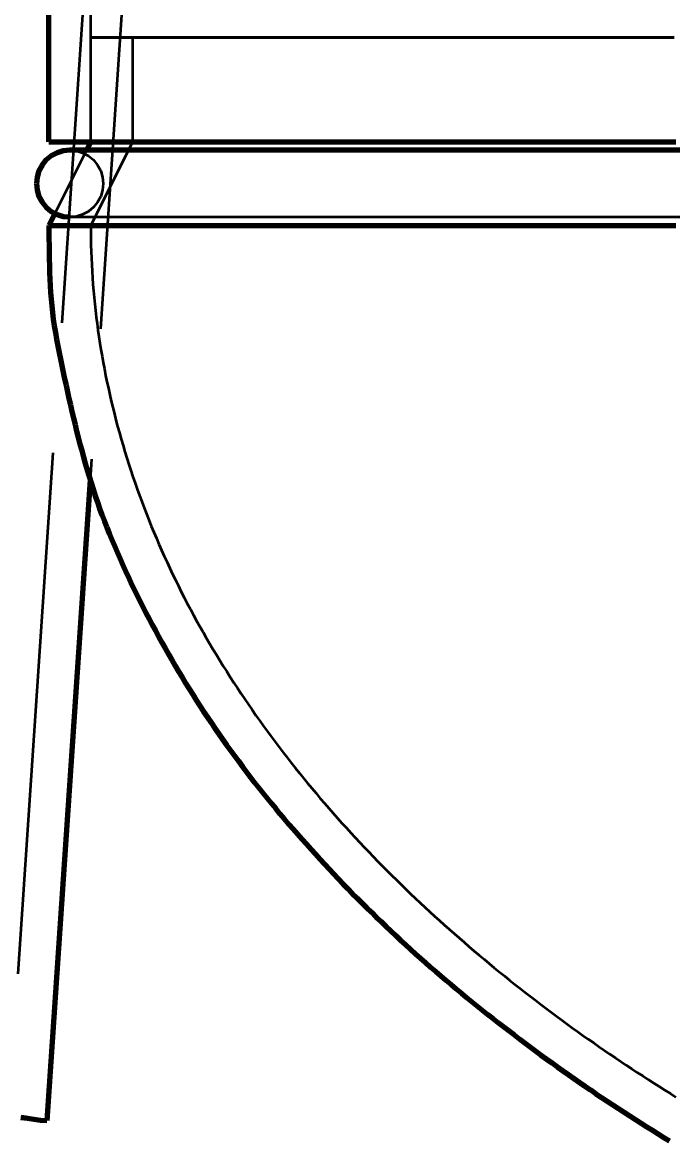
# Model space of a CAD drawing. Header units: millimetres. Extents: x 0 to 2382, y 0 to 420.
# Drawn here: x 146.8 to 151.78, y 219.36 to 227.91 of the extents above; entities that cross this region are included whole.
import ezdxf

# ---------------------------------------------------------------- set-up
doc = ezdxf.new("R2010")
doc.units = ezdxf.units.MM
doc.linetypes.add('IRAM-E-TRAZOS', pattern=[5, 4, -1])
for name, color, linetype, lineweight in [('01-VISIBLE', 7, 'CONTINUOUS', 70), ('02-OCULTA', 4, 'IRAM-E-TRAZOS', 35), ('04-COTA', 3, 'CONTINUOUS', 18)]:
    doc.layers.add(name, color=color, linetype=linetype, lineweight=lineweight)
doc.styles.add('ISO3098', font='isocpeur.ttf')
doc.dimstyles.new('FLAMA-IRAM', dxfattribs={"dimtxt": 3.5, "dimasz": 3.5, "dimexe": 2, "dimexo": 1.5, "dimgap": 1, "dimtad": 1, "dimdec": 1, "dimtxsty": 'ISO3098', "dimblk": 'IRAM_FLECHA', "dimblk1": 'IRAM_FLECHA', "dimblk2": 'IRAM_FLECHA', "dimcen": 2.5, "dimclrd": 256, "dimclre": 256, "dimclrt": 256, "dimazin": 3, "dimtfac": 1, "dimtmove": 0, "dimatfit": 3, "dimlwd": 18, "dimlwe": 18})

# ---------------------------------------------------------------- blocks, each defined once
blk = doc.blocks.new('IRAM_FLECHA')
blk.add_solid([(0, 0), (-1, 0.125), (-1, -0.125)])

msp = doc.modelspace()

# ---------------------------------------------------------------- linework, layer by layer
at = {"layer": '01-VISIBLE'}
for p, q in [((147, 227), (147, 229.4125)), ((147.32, 227), (147.288, 226.936)), ((147.0455, 226.451), (147, 226.36)), ((147.3158, 224.4082), (146.9849, 219.5005))]:
    msp.add_line(p, q, dxfattribs=at)
for points in [[(147, 227), (147.08, 227), (147.16, 227), (147.24, 227), (147.32, 227), (147.4, 227), (147.48, 227), (147.56, 227), (147.64, 227), (147.72, 227), (147.8, 227), (147.88, 227), (147.96, 227), (148.04, 227), (148.12, 227), (148.2, 227), (148.28, 227), (148.36, 227), (148.44, 227), (148.52, 227), (148.6, 227), (148.68, 227), (148.76, 227), (148.84, 227), (148.92, 227), (149, 227), (149.08, 227), (149.16, 227), (149.24, 227), (149.32, 227), (149.4, 227), (149.48, 227), (149.56, 227), (149.64, 227), (149.72, 227), (149.8, 227), (149.88, 227), (149.96, 227), (150.04, 227), (150.12, 227), (150.2, 227), (150.28, 227), (150.36, 227), (150.44, 227), (150.52, 227), (150.6, 227), (150.68, 227), (150.76, 227), (150.84, 227), (150.92, 227), (151, 227), (151.08, 227), (151.16, 227), (151.24, 227), (151.32, 227), (151.4, 227), (151.48, 227), (151.56, 227), (151.64, 227), (151.72, 227), (151.8, 227)], [(147.16, 226.936), (147.1101, 226.9311), (147.062, 226.9165), (147.0178, 226.8929), (146.979, 226.861), (146.9471, 226.8222), (146.9235, 226.778), (146.9089, 226.7299), (146.904, 226.68)], [(147.288, 226.936), (147.2667, 226.936), (147.2453, 226.936), (147.224, 226.936), (147.2026, 226.936), (147.1813, 226.936), (147.16, 226.936)], [(151.8328, 226.936), (151.7536, 226.936), (151.6744, 226.936), (151.5952, 226.936), (151.516, 226.936), (151.4368, 226.936), (151.3576, 226.936), (151.2784, 226.936), (151.1992, 226.936), (151.12, 226.936), (151.0408, 226.936), (150.9616, 226.936), (150.8824, 226.936), (150.8032, 226.936), (150.724, 226.936), (150.6448, 226.936), (150.5656, 226.936), (150.4864, 226.936), (150.4072, 226.936), (150.328, 226.936), (150.2488, 226.936), (150.1696, 226.936), (150.0904, 226.936), (150.0112, 226.936), (149.932, 226.936), (149.8528, 226.936), (149.7736, 226.936), (149.6944, 226.936), (149.6152, 226.936), (149.536, 226.936), (149.4568, 226.936), (149.3776, 226.936), (149.2984, 226.936), (149.2192, 226.936), (149.14, 226.936), (149.0608, 226.936), (148.9816, 226.936), (148.9024, 226.936), (148.8232, 226.936), (148.744, 226.936), (148.6648, 226.936), (148.5856, 226.936), (148.5064, 226.936), (148.4272, 226.936), (148.348, 226.936), (148.2688, 226.936), (148.1896, 226.936), (148.1104, 226.936), (148.0312, 226.936), (147.952, 226.936), (147.8728, 226.936), (147.7936, 226.936), (147.7144, 226.936), (147.6352, 226.936), (147.556, 226.936), (147.4768, 226.936), (147.3976, 226.936), (147.3184, 226.936), (147.2392, 226.936), (147.16, 226.936)], [(146.904, 226.68), (146.9089, 226.6301), (146.9235, 226.582), (146.9471, 226.5378), (146.979, 226.499), (147.0178, 226.4671), (147.062, 226.4435), (147.1101, 226.4289), (147.16, 226.424)], [(147, 226.36), (146.9999, 226.3085), (147.0002, 226.257), (147.0007, 226.2055), (147.0014, 226.154), (147.0024, 226.1025), (147.0036, 226.0511), (147.0051, 225.9996), (147.007, 225.9481), (147.0095, 225.8967), (147.0125, 225.8453), (147.0163, 225.7939), (147.021, 225.7426), (147.0266, 225.6914), (147.0332, 225.6404), (147.0408, 225.5894), (147.0492, 225.5386), (147.0584, 225.488), (147.0681, 225.4374), (147.0781, 225.3869), (147.0885, 225.3364), (147.0989, 225.286), (147.1095, 225.2356), (147.1202, 225.1852), (147.131, 225.1349), (147.1419, 225.0846), (147.1529, 225.0343), (147.1642, 224.984), (147.1757, 224.9338), (147.1874, 224.8837), (147.1995, 224.8336), (147.2119, 224.7836), (147.2246, 224.7337), (147.2376, 224.6839), (147.251, 224.6342), (147.2646, 224.5845), (147.2785, 224.5349), (147.2927, 224.4854), (147.3073, 224.436), (147.3224, 224.3868), (147.3384, 224.3379), (147.3547, 224.289), (147.3713, 224.2403), (147.3884, 224.1917), (147.4061, 224.1433), (147.4242, 224.0951), (147.4427, 224.0471), (147.4617, 223.9992), (147.4811, 223.9515), (147.501, 223.904), (147.5212, 223.8566), (147.5418, 223.8095), (147.5628, 223.7624), (147.5842, 223.7156), (147.6059, 223.6689), (147.6279, 223.6223), (147.6503, 223.5759), (147.6729, 223.5297), (147.6959, 223.4836), (147.7192, 223.4377), (147.7428, 223.3919), (147.7666, 223.3463), (147.7908, 223.3008), (147.8152, 223.2554), (147.8398, 223.2102), (147.8648, 223.1652), (147.89, 223.1203), (147.9154, 223.0755), (147.9412, 223.0309), (147.9671, 222.9864), (147.9934, 222.9421), (148.0199, 222.898), (148.0467, 222.854), (148.0737, 222.8102), (148.101, 222.7665), (148.1286, 222.723), (148.1565, 222.6797), (148.1847, 222.6367), (148.2132, 222.5938), (148.242, 222.551), (148.271, 222.5085), (148.3002, 222.4661), (148.3298, 222.4239), (148.3596, 222.3819), (148.3896, 222.3401), (148.42, 222.2985), (148.4505, 222.2571), (148.4813, 222.2158), (148.5124, 222.1747), (148.5437, 222.1338), (148.5753, 222.0931), (148.607, 222.0526), (148.639, 222.0123), (148.6713, 221.9721), (148.7037, 221.9321), (148.7364, 221.8923), (148.7693, 221.8527), (148.8024, 221.8133), (148.8358, 221.774), (148.8693, 221.735), (148.9031, 221.6961), (148.937, 221.6574), (148.9712, 221.6188), (149.0055, 221.5805), (149.0401, 221.5423), (149.0748, 221.5043), (149.1098, 221.4664), (149.1449, 221.4288), (149.1802, 221.3913), (149.2157, 221.354), (149.2514, 221.3169), (149.2873, 221.28), (149.3234, 221.2432), (149.3596, 221.2066), (149.396, 221.1702), (149.4326, 221.1339), (149.4693, 221.0978), (149.5062, 221.0619), (149.5433, 221.0262), (149.5806, 220.9907), (149.618, 220.9553), (149.6556, 220.9201), (149.6933, 220.885), (149.7312, 220.8502), (149.7693, 220.8155), (149.8075, 220.781), (149.8459, 220.7466), (149.8844, 220.7125), (149.9231, 220.6785), (149.9619, 220.6447), (150.0009, 220.611), (150.0401, 220.5776), (150.0793, 220.5443), (150.1188, 220.5111), (150.1584, 220.4782), (150.1981, 220.4454), (150.238, 220.4128), (150.278, 220.3804), (150.3181, 220.3482), (150.3584, 220.3161), (150.3988, 220.2842), (150.4393, 220.2524), (150.48, 220.2208), (150.5208, 220.1894), (150.5617, 220.1581), (150.6027, 220.127), (150.6439, 220.096), (150.6852, 220.0653), (150.7266, 220.0346), (150.7681, 220.0042), (150.8097, 219.9739), (150.8515, 219.9437), (150.8934, 219.9137), (150.9353, 219.8839), (150.9774, 219.8543), (151.0196, 219.8248), (151.0619, 219.7954), (151.1044, 219.7662), (151.1469, 219.7372), (151.1895, 219.7083), (151.2323, 219.6796), (151.2751, 219.651), (151.3181, 219.6226), (151.3611, 219.5944), (151.4043, 219.5663), (151.4476, 219.5383), (151.4909, 219.5106), (151.5344, 219.4829), (151.5779, 219.4554), (151.6216, 219.4281), (151.6653, 219.4009), (151.7092, 219.3739), (151.7531, 219.347)], [(147, 226.36), (147.08, 226.36), (147.16, 226.36), (147.24, 226.36), (147.32, 226.36), (147.4, 226.36), (147.48, 226.36), (147.56, 226.36), (147.64, 226.36), (147.72, 226.36), (147.8, 226.36), (147.88, 226.36), (147.96, 226.36), (148.04, 226.36), (148.12, 226.36), (148.2, 226.36), (148.28, 226.36), (148.36, 226.36), (148.44, 226.36), (148.52, 226.36), (148.6, 226.36), (148.68, 226.36), (148.76, 226.36), (148.84, 226.36), (148.92, 226.36), (149, 226.36), (149.08, 226.36), (149.16, 226.36), (149.24, 226.36), (149.32, 226.36), (149.4, 226.36), (149.48, 226.36), (149.56, 226.36), (149.64, 226.36), (149.72, 226.36), (149.8, 226.36), (149.88, 226.36), (149.96, 226.36), (150.04, 226.36), (150.12, 226.36), (150.2, 226.36), (150.28, 226.36), (150.36, 226.36), (150.44, 226.36), (150.52, 226.36), (150.6, 226.36), (150.68, 226.36), (150.76, 226.36), (150.84, 226.36), (150.92, 226.36), (151, 226.36), (151.08, 226.36), (151.16, 226.36), (151.24, 226.36), (151.32, 226.36), (151.4, 226.36), (151.48, 226.36), (151.56, 226.36), (151.64, 226.36), (151.72, 226.36), (151.8, 226.36)], [(146.9849, 219.5005), (146.935, 219.5043), (146.8851, 219.5105), (146.8353, 219.5172), (146.7855, 219.524)]]:
    msp.add_lwpolyline(points, dxfattribs=at)
at = {"layer": '02-OCULTA'}
for p, q in [((147.32, 227), (147.32, 291)), ((148.0394, 239.5823), (146.6886, 219.5475)), ((148.3357, 239.5354), (147.3158, 224.4082)), ((147.32, 227), (147.32, 227.8)), ((147.64, 227.8), (147.64, 227)), ((147.64, 227), (147.32, 226.36)), ((147.288, 226.936), (147.0455, 226.451))]:
    msp.add_line(p, q, dxfattribs=at)
for points in [[(151.7888, 227.8), (151.7104, 227.8), (151.632, 227.8), (151.5536, 227.8), (151.4752, 227.8), (151.3968, 227.8), (151.3184, 227.8), (151.24, 227.8), (151.1616, 227.8), (151.0832, 227.8), (151.0048, 227.8), (150.9264, 227.8), (150.848, 227.8), (150.7696, 227.8), (150.6912, 227.8), (150.6128, 227.8), (150.5344, 227.8), (150.456, 227.8), (150.3776, 227.8), (150.2992, 227.8), (150.2208, 227.8), (150.1424, 227.8), (150.064, 227.8), (149.9856, 227.8), (149.9072, 227.8), (149.8288, 227.8), (149.7504, 227.8), (149.672, 227.8), (149.5936, 227.8), (149.5152, 227.8), (149.4368, 227.8), (149.3584, 227.8), (149.28, 227.8), (149.2016, 227.8), (149.1232, 227.8), (149.0448, 227.8), (148.9664, 227.8), (148.888, 227.8), (148.8096, 227.8), (148.7312, 227.8), (148.6528, 227.8), (148.5744, 227.8), (148.496, 227.8), (148.4176, 227.8), (148.3392, 227.8), (148.2608, 227.8), (148.1824, 227.8), (148.104, 227.8), (148.0256, 227.8), (147.9472, 227.8), (147.8688, 227.8), (147.7904, 227.8), (147.712, 227.8), (147.6336, 227.8), (147.5552, 227.8), (147.4768, 227.8), (147.3984, 227.8), (147.32, 227.8)], [(147.32, 227.8), (147.3984, 227.8), (147.4768, 227.8), (147.5552, 227.8), (147.6336, 227.8), (147.712, 227.8), (147.7904, 227.8), (147.8688, 227.8), (147.9472, 227.8), (148.0256, 227.8), (148.104, 227.8), (148.1824, 227.8), (148.2608, 227.8), (148.3392, 227.8), (148.4176, 227.8), (148.496, 227.8), (148.5744, 227.8), (148.6528, 227.8), (148.7312, 227.8), (148.8096, 227.8), (148.888, 227.8), (148.9664, 227.8), (149.0448, 227.8), (149.1232, 227.8), (149.2016, 227.8), (149.28, 227.8), (149.3584, 227.8), (149.4368, 227.8), (149.5152, 227.8), (149.5936, 227.8), (149.672, 227.8), (149.7504, 227.8), (149.8288, 227.8), (149.9072, 227.8), (149.9856, 227.8), (150.064, 227.8), (150.1424, 227.8), (150.2208, 227.8), (150.2992, 227.8), (150.3776, 227.8), (150.456, 227.8), (150.5344, 227.8), (150.6128, 227.8), (150.6912, 227.8), (150.7696, 227.8), (150.848, 227.8), (150.9264, 227.8), (151.0048, 227.8), (151.0832, 227.8), (151.1616, 227.8), (151.24, 227.8), (151.3184, 227.8), (151.3968, 227.8), (151.4752, 227.8), (151.5536, 227.8), (151.632, 227.8), (151.7104, 227.8), (151.7888, 227.8)], [(151.7872, 227.8), (151.7104, 227.8), (151.6336, 227.8), (151.5568, 227.8), (151.48, 227.8), (151.4032, 227.8), (151.3264, 227.8), (151.2496, 227.8), (151.1728, 227.8), (151.096, 227.8), (151.0192, 227.8), (150.9424, 227.8), (150.8656, 227.8), (150.7888, 227.8), (150.712, 227.8), (150.6352, 227.8), (150.5584, 227.8), (150.4816, 227.8), (150.4048, 227.8), (150.328, 227.8), (150.2512, 227.8), (150.1744, 227.8), (150.0976, 227.8), (150.0208, 227.8), (149.944, 227.8), (149.8672, 227.8), (149.7904, 227.8), (149.7136, 227.8), (149.6368, 227.8), (149.56, 227.8), (149.4832, 227.8), (149.4064, 227.8), (149.3296, 227.8), (149.2528, 227.8), (149.176, 227.8), (149.0992, 227.8), (149.0224, 227.8), (148.9456, 227.8), (148.8688, 227.8), (148.792, 227.8), (148.7152, 227.8), (148.6384, 227.8), (148.5616, 227.8), (148.4848, 227.8), (148.408, 227.8), (148.3312, 227.8), (148.2544, 227.8), (148.1776, 227.8), (148.1008, 227.8), (148.024, 227.8), (147.9472, 227.8), (147.8704, 227.8), (147.7936, 227.8), (147.7168, 227.8), (147.64, 227.8)], [(147.64, 227.8), (147.7168, 227.8), (147.7936, 227.8), (147.8704, 227.8), (147.9472, 227.8), (148.024, 227.8), (148.1008, 227.8), (148.1776, 227.8), (148.2544, 227.8), (148.3312, 227.8), (148.408, 227.8), (148.4848, 227.8), (148.5616, 227.8), (148.6384, 227.8), (148.7152, 227.8), (148.792, 227.8), (148.8688, 227.8), (148.9456, 227.8), (149.0224, 227.8), (149.0992, 227.8), (149.176, 227.8), (149.2528, 227.8), (149.3296, 227.8), (149.4064, 227.8), (149.4832, 227.8), (149.56, 227.8), (149.6368, 227.8), (149.7136, 227.8), (149.7904, 227.8), (149.8672, 227.8), (149.944, 227.8), (150.0208, 227.8), (150.0976, 227.8), (150.1744, 227.8), (150.2512, 227.8), (150.328, 227.8), (150.4048, 227.8), (150.4816, 227.8), (150.5584, 227.8), (150.6352, 227.8), (150.712, 227.8), (150.7888, 227.8), (150.8656, 227.8), (150.9424, 227.8), (151.0192, 227.8), (151.096, 227.8), (151.1728, 227.8), (151.2496, 227.8), (151.3264, 227.8), (151.4032, 227.8), (151.48, 227.8), (151.5568, 227.8), (151.6336, 227.8), (151.7104, 227.8), (151.7872, 227.8)], [(151.8, 227), (151.72, 227), (151.64, 227), (151.56, 227), (151.48, 227), (151.4, 227), (151.32, 227), (151.24, 227), (151.16, 227), (151.08, 227), (151, 227), (150.92, 227), (150.84, 227), (150.76, 227), (150.68, 227), (150.6, 227), (150.52, 227), (150.44, 227), (150.36, 227), (150.28, 227), (150.2, 227), (150.12, 227), (150.04, 227), (149.96, 227), (149.88, 227), (149.8, 227), (149.72, 227), (149.64, 227), (149.56, 227), (149.48, 227), (149.4, 227), (149.32, 227), (149.24, 227), (149.16, 227), (149.08, 227), (149, 227), (148.92, 227), (148.84, 227), (148.76, 227), (148.68, 227), (148.6, 227), (148.52, 227), (148.44, 227), (148.36, 227), (148.28, 227), (148.2, 227), (148.12, 227), (148.04, 227), (147.96, 227), (147.88, 227), (147.8, 227), (147.72, 227), (147.64, 227), (147.56, 227), (147.48, 227), (147.4, 227), (147.32, 227), (147.24, 227), (147.16, 227), (147.08, 227), (147, 227)], [(151.7888, 227), (151.7104, 227), (151.632, 227), (151.5536, 227), (151.4752, 227), (151.3968, 227), (151.3184, 227), (151.24, 227), (151.1616, 227), (151.0832, 227), (151.0048, 227), (150.9264, 227), (150.848, 227), (150.7696, 227), (150.6912, 227), (150.6128, 227), (150.5344, 227), (150.456, 227), (150.3776, 227), (150.2992, 227), (150.2208, 227), (150.1424, 227), (150.064, 227), (149.9856, 227), (149.9072, 227), (149.8288, 227), (149.7504, 227), (149.672, 227), (149.5936, 227), (149.5152, 227), (149.4368, 227), (149.3584, 227), (149.28, 227), (149.2016, 227), (149.1232, 227), (149.0448, 227), (148.9664, 227), (148.888, 227), (148.8096, 227), (148.7312, 227), (148.6528, 227), (148.5744, 227), (148.496, 227), (148.4176, 227), (148.3392, 227), (148.2608, 227), (148.1824, 227), (148.104, 227), (148.0256, 227), (147.9472, 227), (147.8688, 227), (147.7904, 227), (147.712, 227), (147.6336, 227), (147.5552, 227), (147.4768, 227), (147.3984, 227), (147.32, 227)], [(147.32, 227), (147.3984, 227), (147.4768, 227), (147.5552, 227), (147.6336, 227), (147.712, 227), (147.7904, 227), (147.8688, 227), (147.9472, 227), (148.0256, 227), (148.104, 227), (148.1824, 227), (148.2608, 227), (148.3392, 227), (148.4176, 227), (148.496, 227), (148.5744, 227), (148.6528, 227), (148.7312, 227), (148.8096, 227), (148.888, 227), (148.9664, 227), (149.0448, 227), (149.1232, 227), (149.2016, 227), (149.28, 227), (149.3584, 227), (149.4368, 227), (149.5152, 227), (149.5936, 227), (149.672, 227), (149.7504, 227), (149.8288, 227), (149.9072, 227), (149.9856, 227), (150.064, 227), (150.1424, 227), (150.2208, 227), (150.2992, 227), (150.3776, 227), (150.456, 227), (150.5344, 227), (150.6128, 227), (150.6912, 227), (150.7696, 227), (150.848, 227), (150.9264, 227), (151.0048, 227), (151.0832, 227), (151.1616, 227), (151.24, 227), (151.3184, 227), (151.3968, 227), (151.4752, 227), (151.5536, 227), (151.632, 227), (151.7104, 227), (151.7888, 227)], [(151.7888, 227), (151.7104, 227), (151.632, 227), (151.5536, 227), (151.4752, 227), (151.3968, 227), (151.3184, 227), (151.24, 227), (151.1616, 227), (151.0832, 227), (151.0048, 227), (150.9264, 227), (150.848, 227), (150.7696, 227), (150.6912, 227), (150.6128, 227), (150.5344, 227), (150.456, 227), (150.3776, 227), (150.2992, 227), (150.2208, 227), (150.1424, 227), (150.064, 227), (149.9856, 227), (149.9072, 227), (149.8288, 227), (149.7504, 227), (149.672, 227), (149.5936, 227), (149.5152, 227), (149.4368, 227), (149.3584, 227), (149.28, 227), (149.2016, 227), (149.1232, 227), (149.0448, 227), (148.9664, 227), (148.888, 227), (148.8096, 227), (148.7312, 227), (148.6528, 227), (148.5744, 227), (148.496, 227), (148.4176, 227), (148.3392, 227), (148.2608, 227), (148.1824, 227), (148.104, 227), (148.0256, 227), (147.9472, 227), (147.8688, 227), (147.7904, 227), (147.712, 227), (147.6336, 227), (147.5552, 227), (147.4768, 227), (147.3984, 227), (147.32, 227)], [(147.32, 227), (147.3984, 227), (147.4768, 227), (147.5552, 227), (147.6336, 227), (147.712, 227), (147.7904, 227), (147.8688, 227), (147.9472, 227), (148.0256, 227), (148.104, 227), (148.1824, 227), (148.2608, 227), (148.3392, 227), (148.4176, 227), (148.496, 227), (148.5744, 227), (148.6528, 227), (148.7312, 227), (148.8096, 227), (148.888, 227), (148.9664, 227), (149.0448, 227), (149.1232, 227), (149.2016, 227), (149.28, 227), (149.3584, 227), (149.4368, 227), (149.5152, 227), (149.5936, 227), (149.672, 227), (149.7504, 227), (149.8288, 227), (149.9072, 227), (149.9856, 227), (150.064, 227), (150.1424, 227), (150.2208, 227), (150.2992, 227), (150.3776, 227), (150.456, 227), (150.5344, 227), (150.6128, 227), (150.6912, 227), (150.7696, 227), (150.848, 227), (150.9264, 227), (151.0048, 227), (151.0832, 227), (151.1616, 227), (151.24, 227), (151.3184, 227), (151.3968, 227), (151.4752, 227), (151.5536, 227), (151.632, 227), (151.7104, 227), (151.7888, 227)], [(151.7872, 227), (151.7104, 227), (151.6336, 227), (151.5568, 227), (151.48, 227), (151.4032, 227), (151.3264, 227), (151.2496, 227), (151.1728, 227), (151.096, 227), (151.0192, 227), (150.9424, 227), (150.8656, 227), (150.7888, 227), (150.712, 227), (150.6352, 227), (150.5584, 227), (150.4816, 227), (150.4048, 227), (150.328, 227), (150.2512, 227), (150.1744, 227), (150.0976, 227), (150.0208, 227), (149.944, 227), (149.8672, 227), (149.7904, 227), (149.7136, 227), (149.6368, 227), (149.56, 227), (149.4832, 227), (149.4064, 227), (149.3296, 227), (149.2528, 227), (149.176, 227), (149.0992, 227), (149.0224, 227), (148.9456, 227), (148.8688, 227), (148.792, 227), (148.7152, 227), (148.6384, 227), (148.5616, 227), (148.4848, 227), (148.408, 227), (148.3312, 227), (148.2544, 227), (148.1776, 227), (148.1008, 227), (148.024, 227), (147.9472, 227), (147.8704, 227), (147.7936, 227), (147.7168, 227), (147.64, 227)], [(147.64, 227), (147.7168, 227), (147.7936, 227), (147.8704, 227), (147.9472, 227), (148.024, 227), (148.1008, 227), (148.1776, 227), (148.2544, 227), (148.3312, 227), (148.408, 227), (148.4848, 227), (148.5616, 227), (148.6384, 227), (148.7152, 227), (148.792, 227), (148.8688, 227), (148.9456, 227), (149.0224, 227), (149.0992, 227), (149.176, 227), (149.2528, 227), (149.3296, 227), (149.4064, 227), (149.4832, 227), (149.56, 227), (149.6368, 227), (149.7136, 227), (149.7904, 227), (149.8672, 227), (149.944, 227), (150.0208, 227), (150.0976, 227), (150.1744, 227), (150.2512, 227), (150.328, 227), (150.4048, 227), (150.4816, 227), (150.5584, 227), (150.6352, 227), (150.712, 227), (150.7888, 227), (150.8656, 227), (150.9424, 227), (151.0192, 227), (151.096, 227), (151.1728, 227), (151.2496, 227), (151.3264, 227), (151.4032, 227), (151.48, 227), (151.5568, 227), (151.6336, 227), (151.7104, 227), (151.7872, 227)], [(147.16, 226.936), (147.2099, 226.9311), (147.258, 226.9165), (147.3022, 226.8929), (147.341, 226.861), (147.3729, 226.8222), (147.3965, 226.778), (147.4111, 226.7299), (147.416, 226.68), (147.4111, 226.6301), (147.3965, 226.582), (147.3729, 226.5378), (147.341, 226.499), (147.3022, 226.4671), (147.258, 226.4435), (147.2099, 226.4289), (147.16, 226.424)], [(151.8445, 226.936), (151.7659, 226.936), (151.6874, 226.936), (151.6088, 226.936), (151.5302, 226.936), (151.4517, 226.936), (151.3731, 226.936), (151.2946, 226.936), (151.216, 226.936), (151.1374, 226.936), (151.0589, 226.936), (150.9803, 226.936), (150.9018, 226.936), (150.8232, 226.936), (150.7446, 226.936), (150.6661, 226.936), (150.5875, 226.936), (150.509, 226.936), (150.4304, 226.936), (150.3518, 226.936), (150.2733, 226.936), (150.1947, 226.936), (150.1162, 226.936), (150.0376, 226.936), (149.959, 226.936), (149.8805, 226.936), (149.8019, 226.936), (149.7234, 226.936), (149.6448, 226.936), (149.5662, 226.936), (149.4877, 226.936), (149.4091, 226.936), (149.3306, 226.936), (149.252, 226.936), (149.1734, 226.936), (149.0949, 226.936), (149.0163, 226.936), (148.9378, 226.936), (148.8592, 226.936), (148.7806, 226.936), (148.7021, 226.936), (148.6235, 226.936), (148.545, 226.936), (148.4664, 226.936), (148.3878, 226.936), (148.3093, 226.936), (148.2307, 226.936), (148.1522, 226.936), (148.0736, 226.936), (147.995, 226.936), (147.9165, 226.936), (147.8379, 226.936), (147.7594, 226.936), (147.6808, 226.936), (147.6022, 226.936), (147.5237, 226.936), (147.4451, 226.936), (147.3666, 226.936), (147.288, 226.936)], [(147.16, 226.424), (147.2392, 226.424), (147.3184, 226.424), (147.3976, 226.424), (147.4768, 226.424), (147.556, 226.424), (147.6352, 226.424), (147.7144, 226.424), (147.7936, 226.424), (147.8728, 226.424), (147.952, 226.424), (148.0312, 226.424), (148.1104, 226.424), (148.1896, 226.424), (148.2688, 226.424), (148.348, 226.424), (148.4272, 226.424), (148.5064, 226.424), (148.5856, 226.424), (148.6648, 226.424), (148.744, 226.424), (148.8232, 226.424), (148.9024, 226.424), (148.9816, 226.424), (149.0608, 226.424), (149.14, 226.424), (149.2192, 226.424), (149.2984, 226.424), (149.3776, 226.424), (149.4568, 226.424), (149.536, 226.424), (149.6152, 226.424), (149.6944, 226.424), (149.7736, 226.424), (149.8528, 226.424), (149.932, 226.424), (150.0112, 226.424), (150.0904, 226.424), (150.1696, 226.424), (150.2488, 226.424), (150.328, 226.424), (150.4072, 226.424), (150.4864, 226.424), (150.5656, 226.424), (150.6448, 226.424), (150.724, 226.424), (150.8032, 226.424), (150.8824, 226.424), (150.9616, 226.424), (151.0408, 226.424), (151.12, 226.424), (151.1992, 226.424), (151.2784, 226.424), (151.3576, 226.424), (151.4368, 226.424), (151.516, 226.424), (151.5952, 226.424), (151.6744, 226.424), (151.7536, 226.424), (151.8328, 226.424)], [(147.16, 226.424), (147.2392, 226.424), (147.3184, 226.424), (147.3976, 226.424), (147.4768, 226.424), (147.556, 226.424), (147.6352, 226.424), (147.7144, 226.424), (147.7936, 226.424), (147.8728, 226.424), (147.952, 226.424), (148.0312, 226.424), (148.1104, 226.424), (148.1896, 226.424), (148.2688, 226.424), (148.348, 226.424), (148.4272, 226.424), (148.5064, 226.424), (148.5856, 226.424), (148.6648, 226.424), (148.744, 226.424), (148.8232, 226.424), (148.9024, 226.424), (148.9816, 226.424), (149.0608, 226.424), (149.14, 226.424), (149.2192, 226.424), (149.2984, 226.424), (149.3776, 226.424), (149.4568, 226.424), (149.536, 226.424), (149.6152, 226.424), (149.6944, 226.424), (149.7736, 226.424), (149.8528, 226.424), (149.932, 226.424), (150.0112, 226.424), (150.0904, 226.424), (150.1696, 226.424), (150.2488, 226.424), (150.328, 226.424), (150.4072, 226.424), (150.4864, 226.424), (150.5656, 226.424), (150.6448, 226.424), (150.724, 226.424), (150.8032, 226.424), (150.8824, 226.424), (150.9616, 226.424), (151.0408, 226.424), (151.12, 226.424), (151.1992, 226.424), (151.2784, 226.424), (151.3576, 226.424), (151.4368, 226.424), (151.516, 226.424), (151.5952, 226.424), (151.6744, 226.424), (151.7536, 226.424), (151.8328, 226.424)], [(151.8, 226.36), (151.72, 226.36), (151.64, 226.36), (151.56, 226.36), (151.48, 226.36), (151.4, 226.36), (151.32, 226.36), (151.24, 226.36), (151.16, 226.36), (151.08, 226.36), (151, 226.36), (150.92, 226.36), (150.84, 226.36), (150.76, 226.36), (150.68, 226.36), (150.6, 226.36), (150.52, 226.36), (150.44, 226.36), (150.36, 226.36), (150.28, 226.36), (150.2, 226.36), (150.12, 226.36), (150.04, 226.36), (149.96, 226.36), (149.88, 226.36), (149.8, 226.36), (149.72, 226.36), (149.64, 226.36), (149.56, 226.36), (149.48, 226.36), (149.4, 226.36), (149.32, 226.36), (149.24, 226.36), (149.16, 226.36), (149.08, 226.36), (149, 226.36), (148.92, 226.36), (148.84, 226.36), (148.76, 226.36), (148.68, 226.36), (148.6, 226.36), (148.52, 226.36), (148.44, 226.36), (148.36, 226.36), (148.28, 226.36), (148.2, 226.36), (148.12, 226.36), (148.04, 226.36), (147.96, 226.36), (147.88, 226.36), (147.8, 226.36), (147.72, 226.36), (147.64, 226.36), (147.56, 226.36), (147.48, 226.36), (147.4, 226.36), (147.32, 226.36), (147.24, 226.36), (147.16, 226.36), (147.08, 226.36), (147, 226.36)], [(151.7888, 226.36), (151.7104, 226.36), (151.632, 226.36), (151.5536, 226.36), (151.4752, 226.36), (151.3968, 226.36), (151.3184, 226.36), (151.24, 226.36), (151.1616, 226.36), (151.0832, 226.36), (151.0048, 226.36), (150.9264, 226.36), (150.848, 226.36), (150.7696, 226.36), (150.6912, 226.36), (150.6128, 226.36), (150.5344, 226.36), (150.456, 226.36), (150.3776, 226.36), (150.2992, 226.36), (150.2208, 226.36), (150.1424, 226.36), (150.064, 226.36), (149.9856, 226.36), (149.9072, 226.36), (149.8288, 226.36), (149.7504, 226.36), (149.672, 226.36), (149.5936, 226.36), (149.5152, 226.36), (149.4368, 226.36), (149.3584, 226.36), (149.28, 226.36), (149.2016, 226.36), (149.1232, 226.36), (149.0448, 226.36), (148.9664, 226.36), (148.888, 226.36), (148.8096, 226.36), (148.7312, 226.36), (148.6528, 226.36), (148.5744, 226.36), (148.496, 226.36), (148.4176, 226.36), (148.3392, 226.36), (148.2608, 226.36), (148.1824, 226.36), (148.104, 226.36), (148.0256, 226.36), (147.9472, 226.36), (147.8688, 226.36), (147.7904, 226.36), (147.712, 226.36), (147.6336, 226.36), (147.5552, 226.36), (147.4768, 226.36), (147.3984, 226.36), (147.32, 226.36)], [(147.32, 226.36), (147.3984, 226.36), (147.4768, 226.36), (147.5552, 226.36), (147.6336, 226.36), (147.712, 226.36), (147.7904, 226.36), (147.8688, 226.36), (147.9472, 226.36), (148.0256, 226.36), (148.104, 226.36), (148.1824, 226.36), (148.2608, 226.36), (148.3392, 226.36), (148.4176, 226.36), (148.496, 226.36), (148.5744, 226.36), (148.6528, 226.36), (148.7312, 226.36), (148.8096, 226.36), (148.888, 226.36), (148.9664, 226.36), (149.0448, 226.36), (149.1232, 226.36), (149.2016, 226.36), (149.28, 226.36), (149.3584, 226.36), (149.4368, 226.36), (149.5152, 226.36), (149.5936, 226.36), (149.672, 226.36), (149.7504, 226.36), (149.8288, 226.36), (149.9072, 226.36), (149.9856, 226.36), (150.064, 226.36), (150.1424, 226.36), (150.2208, 226.36), (150.2992, 226.36), (150.3776, 226.36), (150.456, 226.36), (150.5344, 226.36), (150.6128, 226.36), (150.6912, 226.36), (150.7696, 226.36), (150.848, 226.36), (150.9264, 226.36), (151.0048, 226.36), (151.0832, 226.36), (151.1616, 226.36), (151.24, 226.36), (151.3184, 226.36), (151.3968, 226.36), (151.4752, 226.36), (151.5536, 226.36), (151.632, 226.36), (151.7104, 226.36), (151.7888, 226.36)], [(147.32, 226.36), (147.3201, 226.3097), (147.3207, 226.2594), (147.3217, 226.2091), (147.3232, 226.1588), (147.3252, 226.1085), (147.3275, 226.0583), (147.3303, 226.0081), (147.3336, 225.9579), (147.3373, 225.9077), (147.3415, 225.8575), (147.346, 225.8074), (147.351, 225.7574), (147.3565, 225.7074), (147.3624, 225.6574), (147.3687, 225.6075), (147.3754, 225.5576), (147.3826, 225.5078), (147.3901, 225.4581), (147.3981, 225.4084), (147.4066, 225.3588), (147.4154, 225.3093), (147.4247, 225.2599), (147.4343, 225.2105), (147.4444, 225.1612), (147.4549, 225.112), (147.4658, 225.0629), (147.4771, 225.0139), (147.4887, 224.9649), (147.5008, 224.9161), (147.5133, 224.8674), (147.5262, 224.8187), (147.5395, 224.7702), (147.5531, 224.7218), (147.5672, 224.6735), (147.5816, 224.6253), (147.5964, 224.5772), (147.6116, 224.5293), (147.6272, 224.4814), (147.6432, 224.4337), (147.6595, 224.3861), (147.6762, 224.3387), (147.6932, 224.2913), (147.7106, 224.2441), (147.7284, 224.1971), (147.7466, 224.1502), (147.7651, 224.1034), (147.7839, 224.0567), (147.8031, 224.0102), (147.8226, 223.9639), (147.8425, 223.9177), (147.8628, 223.8716), (147.8833, 223.8257), (147.9042, 223.7799), (147.9255, 223.7343), (147.947, 223.6889), (147.9689, 223.6436), (147.9912, 223.5984), (148.0137, 223.5535), (148.0366, 223.5087), (148.0597, 223.464), (148.0832, 223.4195), (148.107, 223.3752), (148.1311, 223.331), (148.1555, 223.287), (148.1802, 223.2432), (148.2052, 223.1996), (148.2305, 223.1561), (148.2561, 223.1128), (148.282, 223.0696), (148.3082, 223.0267), (148.3346, 222.9839), (148.3613, 222.9412), (148.3883, 222.8988), (148.4156, 222.8565), (148.4431, 222.8144), (148.4709, 222.7725), (148.499, 222.7307), (148.5273, 222.6892), (148.5559, 222.6478), (148.5848, 222.6065), (148.6138, 222.5655), (148.6432, 222.5246), (148.6727, 222.4839), (148.7026, 222.4434), (148.7326, 222.403), (148.7629, 222.3629), (148.7934, 222.3229), (148.8242, 222.2831), (148.8551, 222.2434), (148.8863, 222.204), (148.9177, 222.1647), (148.9494, 222.1255), (148.9812, 222.0866), (149.0133, 222.0478), (149.0456, 222.0093), (149.0781, 221.9709), (149.1109, 221.9327), (149.1438, 221.8947), (149.1769, 221.8568), (149.2103, 221.8191), (149.2438, 221.7817), (149.2776, 221.7443), (149.3115, 221.7072), (149.3456, 221.6702), (149.3799, 221.6334), (149.4144, 221.5968), (149.4491, 221.5604), (149.484, 221.5241), (149.5191, 221.488), (149.5543, 221.4521), (149.5897, 221.4164), (149.6253, 221.3808), (149.661, 221.3454), (149.697, 221.3102), (149.7331, 221.2752), (149.7693, 221.2403), (149.8058, 221.2056), (149.8423, 221.1711), (149.8791, 221.1368), (149.916, 221.1026), (149.9531, 221.0686), (149.9903, 221.0347), (150.0277, 221.0011), (150.0652, 220.9676), (150.1029, 220.9343), (150.1408, 220.9011), (150.1788, 220.8681), (150.2169, 220.8353), (150.2552, 220.8027), (150.2936, 220.7702), (150.3321, 220.7379), (150.3708, 220.7057), (150.4097, 220.6737), (150.4487, 220.6419), (150.4878, 220.6103), (150.527, 220.5788), (150.5664, 220.5475), (150.6059, 220.5163), (150.6455, 220.4853), (150.6853, 220.4545), (150.7251, 220.4239), (150.7652, 220.3934), (150.8053, 220.363), (150.8455, 220.3328), (150.8859, 220.3028), (150.9264, 220.273), (150.967, 220.2433), (151.0077, 220.2137), (151.0486, 220.1844), (151.0895, 220.1551), (151.1306, 220.1261), (151.1718, 220.0972), (151.2131, 220.0684), (151.2545, 220.0398), (151.296, 220.0114), (151.3376, 219.9831), (151.3793, 219.955), (151.4211, 219.927), (151.463, 219.8992), (151.505, 219.8715), (151.5471, 219.844), (151.5894, 219.8167), (151.6317, 219.7895), (151.6741, 219.7624), (151.7166, 219.7355), (151.7592, 219.7088), (151.8019, 219.6821)], [(146.7889, 219.5397), (146.8381, 219.5308), (146.8873, 219.5217), (146.9364, 219.5123), (146.9849, 219.5005)]]:
    msp.add_lwpolyline(points, dxfattribs=at)

# ---------------------------------------------------------------- dimensions: what is measured, and where the dimension line sits
at = {"layer": '04-COTA'}
msp.add_linear_dim(base=(126, 213.5), p1=(147, 213.5), p2=(160, 304.8869), angle=90, dimstyle='FLAMA-IRAM', override={"dimlfac": 10}, dxfattribs=at).render()

doc.saveas('drawing.dxf')
